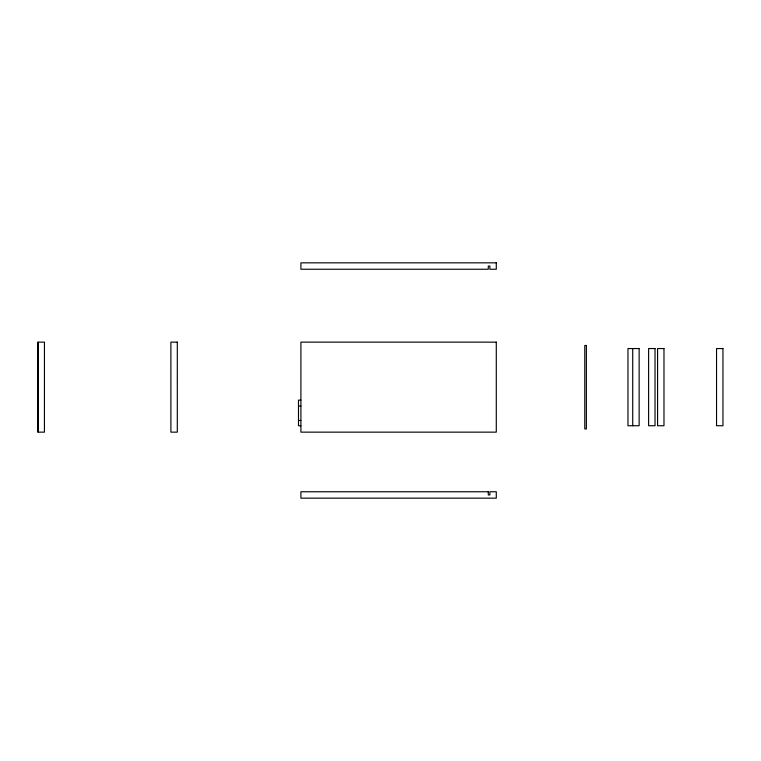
<?xml version="1.0" encoding="UTF-8"?>
<svg xmlns="http://www.w3.org/2000/svg" width="761" height="761" viewBox="0 0 761 761"><rect width="100%" height="100%" fill="white"/><g stroke="black" fill="none" stroke-linecap="round" stroke-linejoin="round"><path stroke-width="1.14" d="M38.05 432.143L38.05 342.146L44.452 342.146L44.433 432.143L38.05 432.143L38.05 342.146M300.861 400.115L298.493 400.115L298.493 425.741L300.861 425.741M298.493 406.06L300.861 406.06M298.493 420.472L300.861 420.472M632.724 348.548L632.724 425.741M496.286 262.84L300.909 262.84L300.909 269.242L488.286 269.242L488.286 266.046L489.884 266.046L489.884 269.242L496.286 269.242L496.286 262.84M177.303 342.146L170.892 342.146L170.902 432.143L177.313 432.143L177.303 342.146M496.286 342.146L300.909 342.146L300.909 432.143L496.286 432.143L496.286 342.146M586.379 345.475L584.781 345.475L584.781 428.947L586.379 428.947L586.379 345.475M639.135 348.548L627.958 348.548L627.958 425.741L639.135 425.741L639.135 348.548M655.031 348.548L648.619 348.548L648.619 425.741L655.031 425.741L655.031 348.548M663.982 348.548L657.571 348.548L657.571 425.741L663.982 425.741L663.982 348.548M722.95 348.548L716.548 348.548L716.548 425.741L722.95 425.741L722.95 348.548M488.286 491.758L300.909 491.758L300.909 498.16L496.286 498.16L496.286 491.758L489.884 491.758L489.884 494.954L488.286 494.954L488.286 491.758"/></g></svg>
